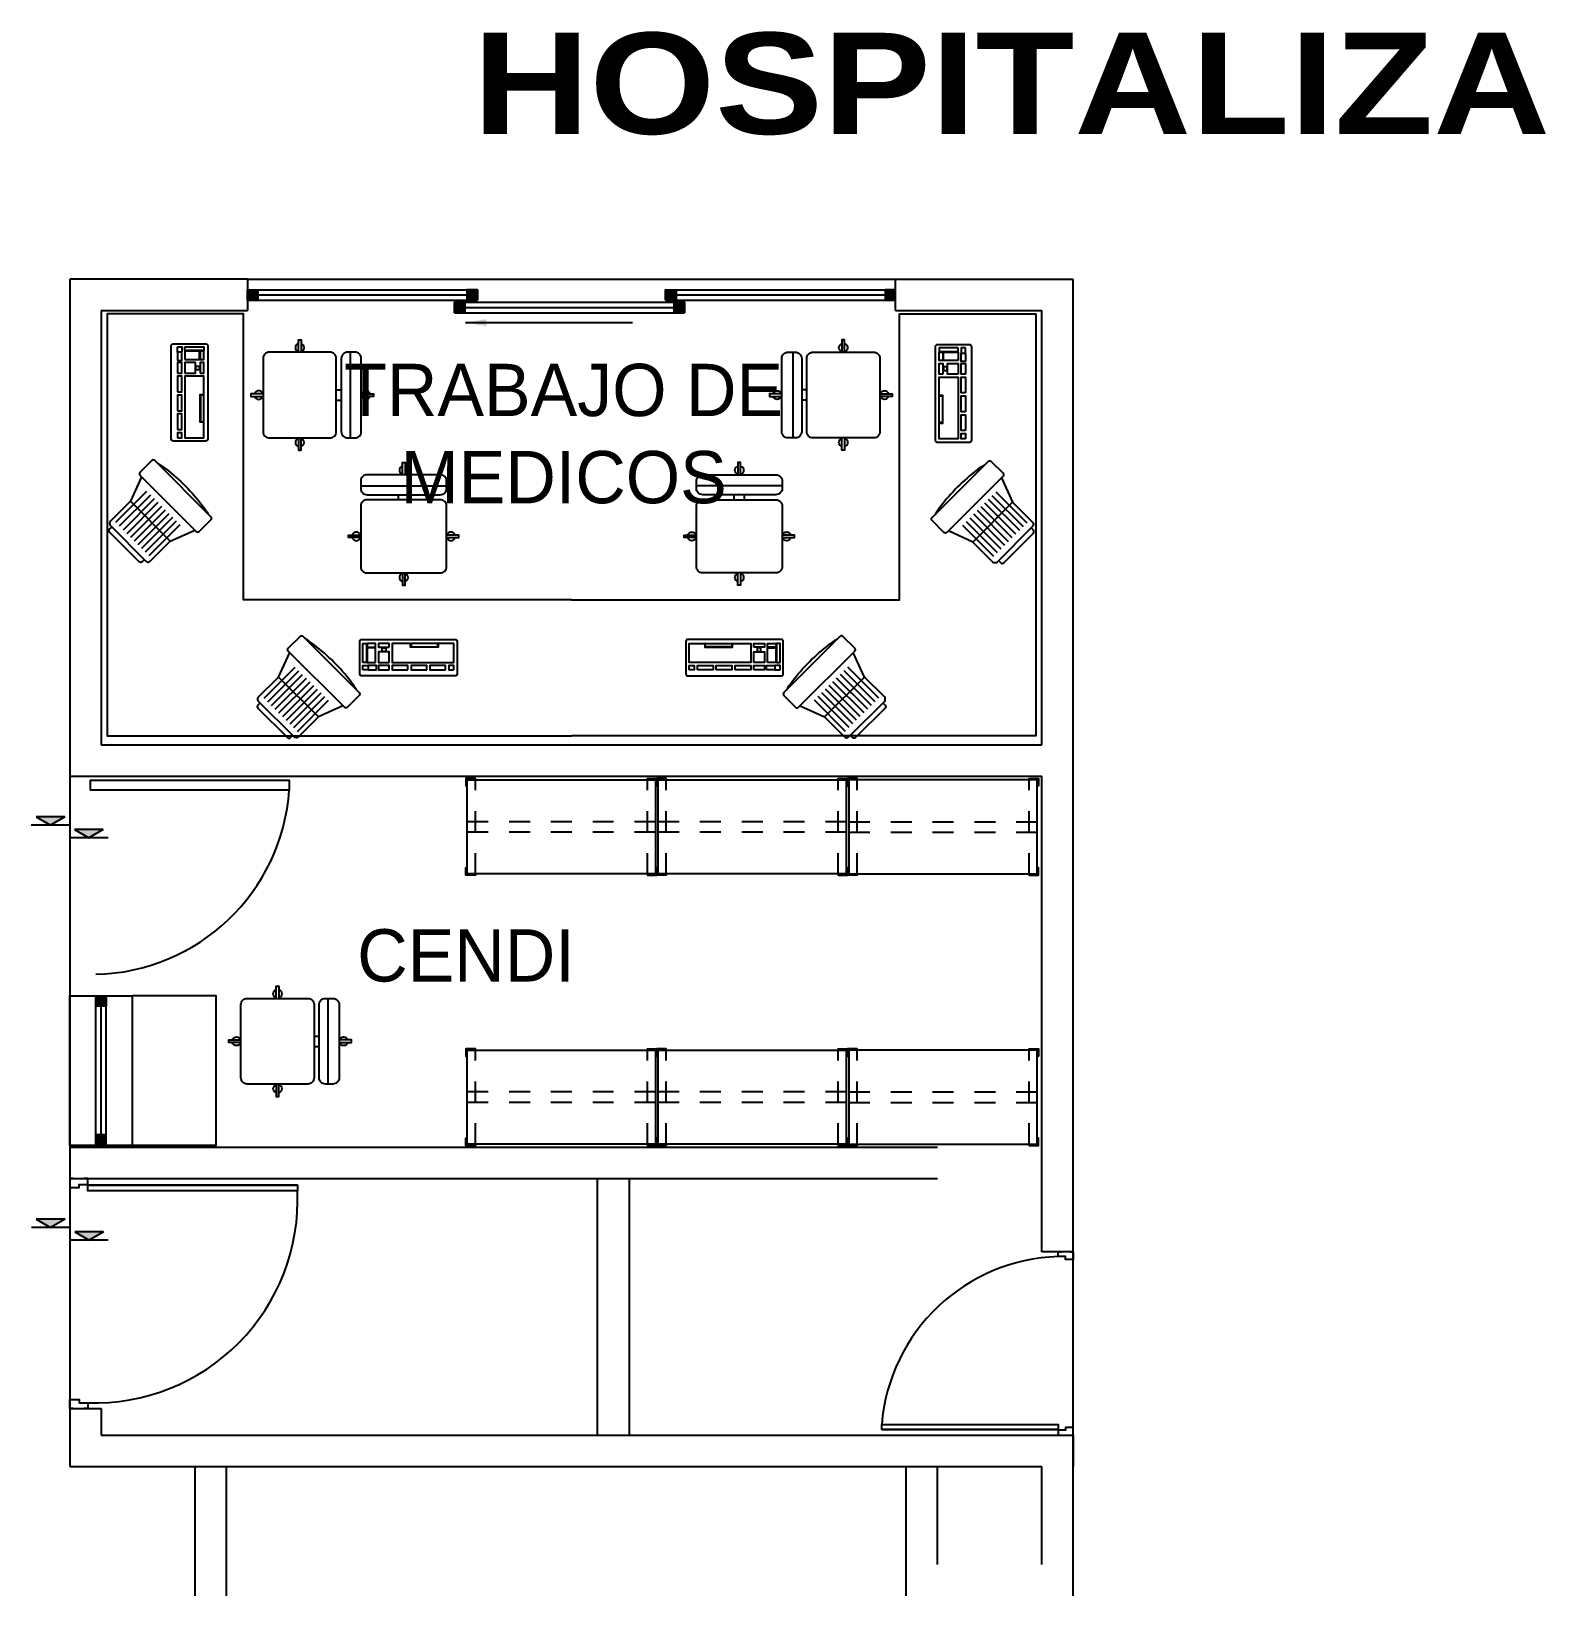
# Model space of a CAD drawing. Header units: millimetres. Extents: x 2523 to 2756, y 378 to 482.
# Drawn here: x 2672.74 to 2679.98, y 454.28 to 461.76 of the extents above; entities that cross this region are included whole.
import ezdxf

# ---------------------------------------------------------------- set-up
doc = ezdxf.new("R2010")
doc.units = ezdxf.units.MM
doc.linetypes.add('HIDDEN5', pattern=[0.07, 0.04, -0.03])
doc.layers.add('CANCEL', color=6, linetype='Continuous')
doc.layers.add('MOBILIARIO', color=161, linetype='Continuous')
doc.styles.add('BOLD', font='GOTHIC.TTF')
doc.styles.add('STYLE1', font='GOTHIC.TTF')
doc.styles.add('TEXTOS', font='')
doc.styles.get('TEXTOS').set_extended_font_data('Arial Black')
doc.dimstyles.new('50', dxfattribs={"dimscale": 0, "dimtxt": 0.12, "dimasz": 0.1, "dimexe": 0.05, "dimexo": 0.001, "dimgap": 0.01, "dimtad": 1, "dimtih": 1, "dimtoh": 1, "dimzin": 1, "dimdsep": 46, "dimtxsty": 'BOLD', "dimcen": 0.09, "dimclrd": 2, "dimclre": 1, "dimclrt": 3, "dimaunit": 1, "dimadec": 0, "dimazin": 0, "dimtfac": 1, "dimtix": 1, "dimtofl": 0, "dimtmove": 2, "dimatfit": 3, "dimfxl": 1, "dimtolj": 1, "dimtzin": 1, "dimarcsym": 0})

# ---------------------------------------------------------------- blocks, each defined once
blk = doc.blocks.new('silla-g-s')
for p, q in [((-0.0188, 0.1197), (-0.0188, 0.0958)), ((0.0312, 0.1197), (0.0312, 0.0958)), ((0.2112, 0.0526), (-0.1988, 0.0526))]:
    blk.add_line(p, q)
for points in [[(0.0124, 0.4697), (0.0124, 0.5282), (0, 0.5282), (0, 0.4697)], [(-0.1988, 0.3009), (-0.2573, 0.3009), (-0.2573, 0.2885), (-0.1988, 0.2885)], [(0.2112, 0.3009), (0.2697, 0.3009), (0.2697, 0.2885), (0.2112, 0.2885)], [(0.0124, 0), (0.0124, -0.0585), (0, -0.0585), (0, 0)]]:
    blk.add_lwpolyline(points)
for points in [[(-0.1988, 0.1497, 0.414214), (-0.1688, 0.1197), (0.1812, 0.1197, 0.414214), (0.2112, 0.1497), (0.2112, 0.4397, 0.414214), (0.1812, 0.4697), (-0.1688, 0.4697, 0.414214), (-0.1988, 0.4397)], [(-0.1988, 0.03, 0.414214), (-0.1688, 0), (0.1812, 0, 0.414214), (0.2112, 0.03), (0.2112, 0.0658, 0.414214), (0.1812, 0.0958), (-0.1688, 0.0958, 0.414214), (-0.1988, 0.0658)]]:
    blk.add_lwpolyline(points, format="xyb", close=True)
for centre, start, end in [((0.0062, 0.4913), 107.37803, 252.62197), ((0.0062, 0.4913), 287.37707, 72.62293), ((-0.2204, 0.2947), 17.37707, 162.62293), ((0.2328, 0.2947), 17.37707, 162.62293), ((-0.2204, 0.2947), 197.37803, 342.62197), ((0.2328, 0.2947), 197.37803, 342.62197), ((0.0062, -0.0216), 107.37803, 252.62197), ((0.0062, -0.0216), 287.37707, 72.62293)]:
    blk.add_arc(centre, 0.0207, start, end)
blk = doc.blocks.new('A$C2C607AB7')
blk.add_blockref('silla-g-s', (0.2573, 0.0585))
blk = doc.blocks.new('PK95')
at = {"layer": 'CANCEL'}
blk.add_lwpolyline([(-0.9283, -0.025), (-0.9283, 0.925), (-0.8806, 0.925), (-0.8806, -0.025), (-0.9283, -0.025), (-0.9283, 0.915)], dxfattribs=at)
blk.add_arc((-0.9467, -0.0196), 0.9469, 1.18473, 85.99622, dxfattribs=at)
blk = doc.blocks.new('10260204')
at = {"color": 8, "linetype": 'HIDDEN5'}
for p, q in [((0.0499, -0.0113), (0.0499, -0.4612)), ((0.8726, -0.0113), (0.8726, -0.4612)), ((0.0113, -0.2112), (0.9113, -0.2112)), ((0.0113, -0.2613), (0.9113, -0.2613))]:
    blk.add_line(p, q, dxfattribs=at)
for points in [[(0.0499, -0.0113), (0.0499, -0.0049), (0.0049, -0.0049), (0.0049, -0.0399), (0.0113, -0.0399)], [(0.8726, -0.0113), (0.8726, -0.0049), (0.9176, -0.0049), (0.9176, -0.0399), (0.9113, -0.0399)], [(0.0499, -0.4612), (0.0499, -0.4676), (0.0049, -0.4676), (0.0049, -0.4326), (0.0113, -0.4326)], [(0.8726, -0.4612), (0.8726, -0.4676), (0.9176, -0.4676), (0.9176, -0.4326), (0.9113, -0.4326)]]:
    blk.add_lwpolyline(points)
blk.add_lwpolyline([(0.0113, -0.4612), (0.0113, -0.0113), (0.9113, -0.0113), (0.9113, -0.4612)], close=True)
blk = doc.blocks.new('AL')
at = {"layer": 'MOBILIARIO', "linetype": 'Continuous', "xscale": -1, "rotation": 359.9999999808674}
blk.add_blockref('10260204', (-0.1711, -0.036), dxfattribs=at)
at = {"layer": 'MOBILIARIO', "linetype": 'Continuous', "rotation": 359.9999999809065}
for p in [(-0.1809, -0.036), (0.7318, -0.036)]:
    blk.add_blockref('10260204', p, dxfattribs=at)
blk = doc.blocks.new('P95')
at = {"color": 2}
blk.add_lwpolyline([(0.0317, 1.0892), (0.0317, 0.0863), (0.0317, 1.0892), (0.0594, 1.0892), (0.0594, 0.0863), (0.0317, 0.0863)], close=True, dxfattribs=at)
for points in [[(0, 0.0171), (0, 0.001), (0.0432, 0.001), (0.0432, 0.0453), (0.0277, 0.0453), (0.0277, 0.0863), (0, 0.0863), (0, 0.0688)], [(1.1, 0.0171), (1.1, 0.001), (1.0568, 0.001), (1.0568, 0.0453), (1.0723, 0.0453), (1.0723, 0.0863), (1.1, 0.0863), (1.1, 0.0688)]]:
    blk.add_lwpolyline(points, dxfattribs=at)
at = {"color": 7}
blk.add_arc((0.1019, 0.1191), 0.971, 358.06028, 92.50452, dxfattribs=at)
blk = doc.blocks.new('96360018T')
blk.add_lwpolyline([(-0.2225, 0), (0.2225, 0, -0.4142136), (0.2325, -0.01), (0.2325, -0.165, -0.4142136), (0.2225, -0.175), (-0.2225, -0.175, -0.4142136), (-0.2325, -0.165), (-0.2325, -0.01, -0.4142136)], format="xyb", close=True)
at = {"color": 9}
for points in [[(-0.2175, -0.03), (-0.2175, -0.05), (-0.1925, -0.05), (-0.1925, -0.03)], [(-0.1425, -0.155), (-0.1425, -0.1375), (-0.01, -0.1375), (-0.01, -0.155), (0.0775, -0.155), (0.0775, -0.065), (-0.2175, -0.065), (-0.2175, -0.155)], [(-0.1775, -0.03), (-0.1775, -0.05), (-0.1025, -0.05), (-0.1025, -0.03)], [(-0.0875, -0.03), (-0.0875, -0.05), (-0.0125, -0.05), (-0.0125, -0.03)], [(0.0025, -0.03), (0.0025, -0.05), (0.0775, -0.05), (0.0775, -0.03)], [(0.0925, -0.03), (0.0925, -0.05), (0.1425, -0.05), (0.1425, -0.03)], [(0.0925, -0.065), (0.0925, -0.115), (0.1425, -0.115), (0.1425, -0.065)], [(0.1525, -0.03), (0.1525, -0.05), (0.1925, -0.05), (0.1925, -0.03)], [(0.1575, -0.065), (0.1575, -0.135), (0.1975, -0.135), (0.1975, -0.065)], [(0.2175, -0.03), (0.2175, -0.05), (0.1925, -0.05), (0.1925, -0.03)], [(0.2175, -0.065), (0.2175, -0.155), (0.2, -0.155), (0.2, -0.065)], [(-0.14, -0.14), (-0.14, -0.155), (-0.0125, -0.155), (-0.0125, -0.14)], [(0.0925, -0.1375), (0.0925, -0.155), (0.1425, -0.155), (0.1425, -0.1375)], [(0.12625, -0.1175), (0.12625, -0.135), (0.10875, -0.135), (0.10875, -0.1175)], [(0.1575, -0.1375), (0.1575, -0.155), (0.1975, -0.155), (0.1975, -0.1375)]]:
    blk.add_lwpolyline(points, close=True, dxfattribs=at)
blk = doc.blocks.new('96360018M')
at = {"color": 9}
for p, q in [((-0.1125, 0.12), (-0.1125, -0.09)), ((-0.0875, 0.12), (-0.0875, -0.09)), ((-0.0625, 0.12), (-0.0625, -0.09)), ((-0.0375, 0.12), (-0.0375, -0.09)), ((-0.0125, 0.12), (-0.0125, -0.09)), ((0.0125, 0.12), (0.0125, -0.09)), ((0.0375, 0.12), (0.0375, -0.09)), ((0.0625, 0.12), (0.0625, -0.09)), ((0.0875, 0.12), (0.0875, -0.09)), ((0.1125, 0.12), (0.1125, -0.09))]:
    blk.add_line(p, q, dxfattribs=at)
blk.add_line((-0.135, 0), (0.135, 0))
blk.add_lwpolyline([(-0.18, -0.12), (-0.135, 0), (-0.135, 0.135, -0.414214), (-0.12, 0.15), (0.12, 0.15, -0.414214), (0.135, 0.135), (0.135, 0), (0.18, -0.12)], format="xyb")
blk.add_lwpolyline([(0.11, 0.15), (0.11, 0.165, 0.414214), (0.1, 0.175), (-0.1, 0.175, 0.414214), (-0.11, 0.165), (-0.11, 0.15)], format="xyb", dxfattribs=at)
blk.add_lwpolyline([(-0.19, -0.12), (0.19, -0.12, -0.414214), (0.2, -0.13), (0.2, -0.21, -0.414214), (0.19, -0.22), (-0.19, -0.22, -0.414214), (-0.2, -0.21), (-0.2, -0.13, -0.414214)], format="xyb", close=True)
for centre, radius, start, end in [((-0.0557, 0.2747), 0.5082, 256.7427, 262.23162), ((0.0557, 0.2747), 0.5082, 277.76838, 283.2573), ((0, 0.6831), 0.9204, 262.23162, 270), ((0, 0.6831), 0.9204, 270, 277.76838)]:
    blk.add_arc(centre, radius, start, end, dxfattribs=at)
blk = doc.blocks.new('CPLAFON')
at = {"color": 2}
for p, q in [((0, 0), (0.375, 0)), ((0, 0), (0, -0.125)), ((-0.375, -0.125), (0, -0.125))]:
    blk.add_line(p, q, dxfattribs=at)
at = {"color": 1}
for p, q in [((0.047, 0.081), (0.328, 0.081)), ((0.047, 0.081), (0.188, 0)), ((0.328, 0.081), (0.188, 0)), ((-0.328, -0.044), (-0.047, -0.044)), ((-0.328, -0.044), (-0.188, -0.125)), ((-0.047, -0.044), (-0.188, -0.125))]:
    blk.add_line(p, q, dxfattribs=at)
for points in [[(0.047, 0.081), (0.328, 0.081), (0.188, 0)], [(-0.328, -0.044), (-0.047, -0.044), (-0.188, -0.125)]]:
    blk.add_solid(points, dxfattribs=at)

msp = doc.modelspace()

# ---------------------------------------------------------------- linework, layer by layer
for p, q in [((2672.927, 460.5793), (2672.927, 458.2029)), ((2673.777, 460.5793), (2672.927, 460.5793)), ((2673.777, 460.5793), (2673.777, 460.4293)), ((2676.877, 460.4293), (2676.877, 460.5792)), ((2676.877, 460.5792), (2677.727, 460.5791)), ((2677.727, 455.9291), (2677.727, 460.5791)), ((2673.777, 460.5293), (2674.877, 460.5293)), ((2673.777, 460.5043), (2674.877, 460.5043)), ((2674.877, 460.5293), (2674.877, 460.4793)), ((2675.777, 460.5293), (2676.877, 460.5293)), ((2675.777, 460.5293), (2675.777, 460.4793)), ((2675.777, 460.5293), (2675.777, 460.4793)), ((2675.777, 460.5043), (2676.877, 460.5043)), ((2673.077, 460.4293), (2673.777, 460.4293)), ((2673.077, 460.4293), (2673.077, 458.3527)), ((2673.777, 460.4793), (2674.877, 460.4793)), ((2674.7671, 460.4688), (2675.8671, 460.4688)), ((2674.7671, 460.4438), (2675.8671, 460.4438)), ((2674.7671, 460.4188), (2675.8671, 460.4188)), ((2675.777, 460.4793), (2676.877, 460.4793)), ((2675.8671, 460.4688), (2675.8671, 460.4188)), ((2676.877, 460.4293), (2677.577, 460.4293)), ((2677.577, 458.3529), (2677.577, 460.4293)), ((2673.077, 458.3527), (2677.577, 458.3529)), ((2672.927, 458.2029), (2677.577, 458.2029)), ((2672.927, 458.2029), (2672.9271, 456.4289)), ((2677.577, 455.9291), (2677.577, 458.2029)), ((2673.052, 456.4389), (2673.052, 457.1529)), ((2673.077, 456.4389), (2673.077, 457.1529)), ((2673.102, 456.4389), (2673.102, 457.1529)), ((2672.927, 456.4289), (2672.927, 456.2791)), ((2672.927, 456.4289), (2677.077, 456.4289)), ((2672.927, 456.2791), (2677.077, 456.2791)), ((2672.928, 456.2791), (2672.927, 455.1791)), ((2675.452, 455.0528), (2675.452, 456.2791)), ((2675.602, 456.2791), (2675.602, 455.0529)), ((2677.727, 455.9291), (2677.577, 455.9291)), ((2672.927, 455.1791), (2672.927, 454.9029)), ((2672.927, 455.1791), (2673.077, 455.1791)), ((2673.077, 455.1791), (2673.077, 455.0527)), ((2673.077, 455.0527), (2677.727, 455.0526)), ((2677.727, 455.0535), (2677.727, 454.9029)), ((2677.727, 454.9029), (2677.727, 455.0529)), ((2677.727, 454.9029), (2677.727, 455.0526)), ((2672.927, 454.9029), (2677.577, 454.9029)), ((2673.527, 454.2845), (2673.527, 454.9029)), ((2673.677, 454.9029), (2677.077, 454.9029)), ((2673.677, 454.2845), (2673.677, 454.9029)), ((2673.8019, 454.9029), (2677.077, 454.9029)), ((2673.8019, 454.9029), (2677.077, 454.9029)), ((2674.177, 454.9029), (2677.577, 454.9029)), ((2674.177, 454.9029), (2677.577, 454.9029)), ((2674.3019, 454.9029), (2677.577, 454.9029)), ((2674.3019, 454.9029), (2677.577, 454.9029)), ((2676.927, 454.2845), (2676.927, 454.9029)), ((2677.077, 454.4345), (2677.077, 454.9029)), ((2677.577, 454.4345), (2677.577, 454.9029)), ((2677.727, 454.2845), (2677.727, 454.9029))]:
    msp.add_line(p, q)
for points in [[(2673.777, 460.5793), (2676.877, 460.5793)], [(2677.7134, 455.9291), (2677.727, 455.9291), (2677.727, 455.8927), (2677.6897, 455.8927), (2677.6897, 455.9058), (2677.6552, 455.9058), (2677.6552, 455.9291), (2677.6699, 455.9291)], [(2677.7271, 455.0529), (2677.727, 455.9291)], [(2677.7134, 455.0529), (2677.727, 455.0529), (2677.727, 455.0893), (2677.6897, 455.0893), (2677.6897, 455.0762), (2677.6552, 455.0762), (2677.6552, 455.0529), (2677.6699, 455.0529)]]:
    msp.add_lwpolyline(points)
for points in [[(2673.777, 460.4793), (2673.777, 460.5293), (2673.827, 460.5293), (2673.827, 460.4793)], [(2674.877, 460.4793), (2674.877, 460.5293), (2674.827, 460.5293), (2674.827, 460.4793)], [(2675.777, 460.4793), (2675.777, 460.5293), (2675.827, 460.5293), (2675.827, 460.4793)], [(2676.877, 460.4793), (2676.877, 460.5293), (2676.827, 460.5293), (2676.827, 460.4793)], [(2674.7671, 460.4188), (2674.7671, 460.4688), (2674.8171, 460.4688), (2674.8171, 460.4188)], [(2675.8671, 460.4188), (2675.8671, 460.4688), (2675.8171, 460.4688), (2675.8171, 460.4188)], [(2673.052, 457.1529), (2673.102, 457.1529), (2673.102, 457.1029), (2673.052, 457.1029)], [(2673.052, 456.4389), (2673.102, 456.4389), (2673.102, 456.4889), (2673.052, 456.4889)], [(2676.8106, 455.0796), (2677.6552, 455.0796), (2676.8106, 455.0796), (2676.8106, 455.103), (2677.6552, 455.103), (2677.6552, 455.0796)]]:
    msp.add_lwpolyline(points, close=True)
msp.add_arc((2677.681, 455.033), 0.8732, 91.6932, 175.39864)
for points in [[(2673.777, 460.4793), (2673.777, 460.5293), (2673.827, 460.4793), (2673.827, 460.5293)], [(2674.877, 460.4793), (2674.877, 460.5293), (2674.827, 460.4793), (2674.827, 460.5293)], [(2675.777, 460.4793), (2675.777, 460.5293), (2675.827, 460.4793), (2675.827, 460.5293)], [(2676.877, 460.4793), (2676.877, 460.5293), (2676.827, 460.4793), (2676.827, 460.5293)], [(2674.7671, 460.4188), (2674.7671, 460.4688), (2674.8171, 460.4188), (2674.8171, 460.4688)], [(2675.8671, 460.4188), (2675.8671, 460.4688), (2675.8171, 460.4188), (2675.8171, 460.4688)], [(2673.052, 457.1529), (2673.102, 457.1529), (2673.052, 457.1029), (2673.102, 457.1029)], [(2673.052, 456.4389), (2673.102, 456.4389), (2673.052, 456.4889), (2673.102, 456.4889)]]:
    msp.add_solid(points)
at = {"layer": 'MOBILIARIO'}
for points in [[(2675.327, 459.0462), (2673.7585, 459.0462), (2673.7585, 460.4134), (2673.1068, 460.4134), (2673.1068, 458.3962), (2675.327, 458.3962)], [(2675.327, 459.0462), (2676.8954, 459.0462), (2676.8954, 460.4134), (2677.5472, 460.4134), (2677.5472, 458.3962), (2675.327, 458.3962)], [(2673.227, 456.4389), (2673.627, 456.4389), (2673.627, 457.1529), (2673.227, 457.1529)]]:
    msp.add_lwpolyline(points, dxfattribs=at)
at = {"layer": 'MOBILIARIO', "color": 2}
for points in [[(2672.927, 456.4389), (2673.227, 456.4389), (2673.227, 457.1529)], [(2672.927, 456.4389), (2672.927, 457.1529), (2673.227, 457.1529)]]:
    msp.add_lwpolyline(points, dxfattribs=at)

# ---------------------------------------------------------------- block references
for name, p, rotation in [('PK95', (2673.052, 457.2559), 269.9999999990167), ('P95', (2672.927, 456.2791), 270)]:
    msp.add_blockref(name, p, dxfattribs=dict(rotation=rotation))
at = {"xscale": -0.4898879999999508, "yscale": 0.4898880000000645, "zscale": 0.4898879999999998}
for p in [(2672.927, 457.9691), (2672.928, 456.0453)]:
    msp.add_blockref('CPLAFON', p, dxfattribs=at)
at = {"layer": 'MOBILIARIO'}
for name, p, rotation in [('96360018T', (2673.413, 460.0378), 90.00000000006217), ('A$C2C607AB7', (2674.3803, 459.7618), 90.00000000006217), ('A$C2C607AB7', (2674.788, 459.703), 180), ('96360018T', (2674.5472, 458.6822), 180), ('AL', (2676.4717, 457.6882), 180.0024890678115), ('AL', (2676.4717, 456.396), 180.0024890678115)]:
    msp.add_blockref(name, p, dxfattribs=dict(at, rotation=rotation))
at = {"layer": 'MOBILIARIO', "xscale": -1}
for name, p, rotation in [('A$C2C607AB7', (2676.2737, 459.7618), 269.9999999999378), ('96360018T', (2677.241, 460.0334), 269.9999999999378), ('A$C2C607AB7', (2675.866, 459.703), 180), ('96360018T', (2676.1068, 458.6822), 180)]:
    msp.add_blockref(name, p, dxfattribs=dict(at, rotation=rotation))
at = {"layer": 'MOBILIARIO', "extrusion": (0, 0, -1), "zscale": -1}
for name, p, rotation in [('96360018M', (-2673.3126, 459.4224), 225.0000000000715), ('96360018M', (-2676.6323, 458.5818), 134.9999999999954), ('A$C2C607AB7', (-2674.2742, 457.1992), 270.0000000002817)]:
    msp.add_blockref(name, p, dxfattribs=dict(at, rotation=rotation))
at = {"layer": 'MOBILIARIO', "extrusion": (0, 0, -1), "xscale": -1, "zscale": -1}
for p, rotation in [((-2677.3414, 459.418), 134.9999999999285), ((-2674.0217, 458.5818), 225.0000000000046)]:
    msp.add_blockref('96360018M', p, dxfattribs=dict(at, rotation=rotation))

# ---------------------------------------------------------------- texts
at = {"ltscale": 3, "insert": (2678.3972, 461.5124), "char_height": 0.483411, "width": 4.728405, "attachment_point": 5, "style": 'TEXTOS'}
msp.add_mtext('HOSPITALIZACION ', dxfattribs=at)
at = {"char_height": 0.25, "attachment_point": 5, "style": 'STYLE1'}
for s, insert, width, rotation in [('TRABAJO DE MEDICOS ', (2675.2894, 459.8396), 2.584057, 359.99993), ('CENDI', (2674.8221, 457.3444), 2.925303, 359.99759)]:
    msp.add_mtext(s, dxfattribs=dict(at, insert=insert, width=width, rotation=rotation))

# ---------------------------------------------------------------- leaders
msp.add_leader([(2674.8195, 460.3717), (2675.6195, 460.3717)], dimstyle='50', override={"dimscale": 1, "dimtad": 0})

doc.saveas('drawing.dxf')
